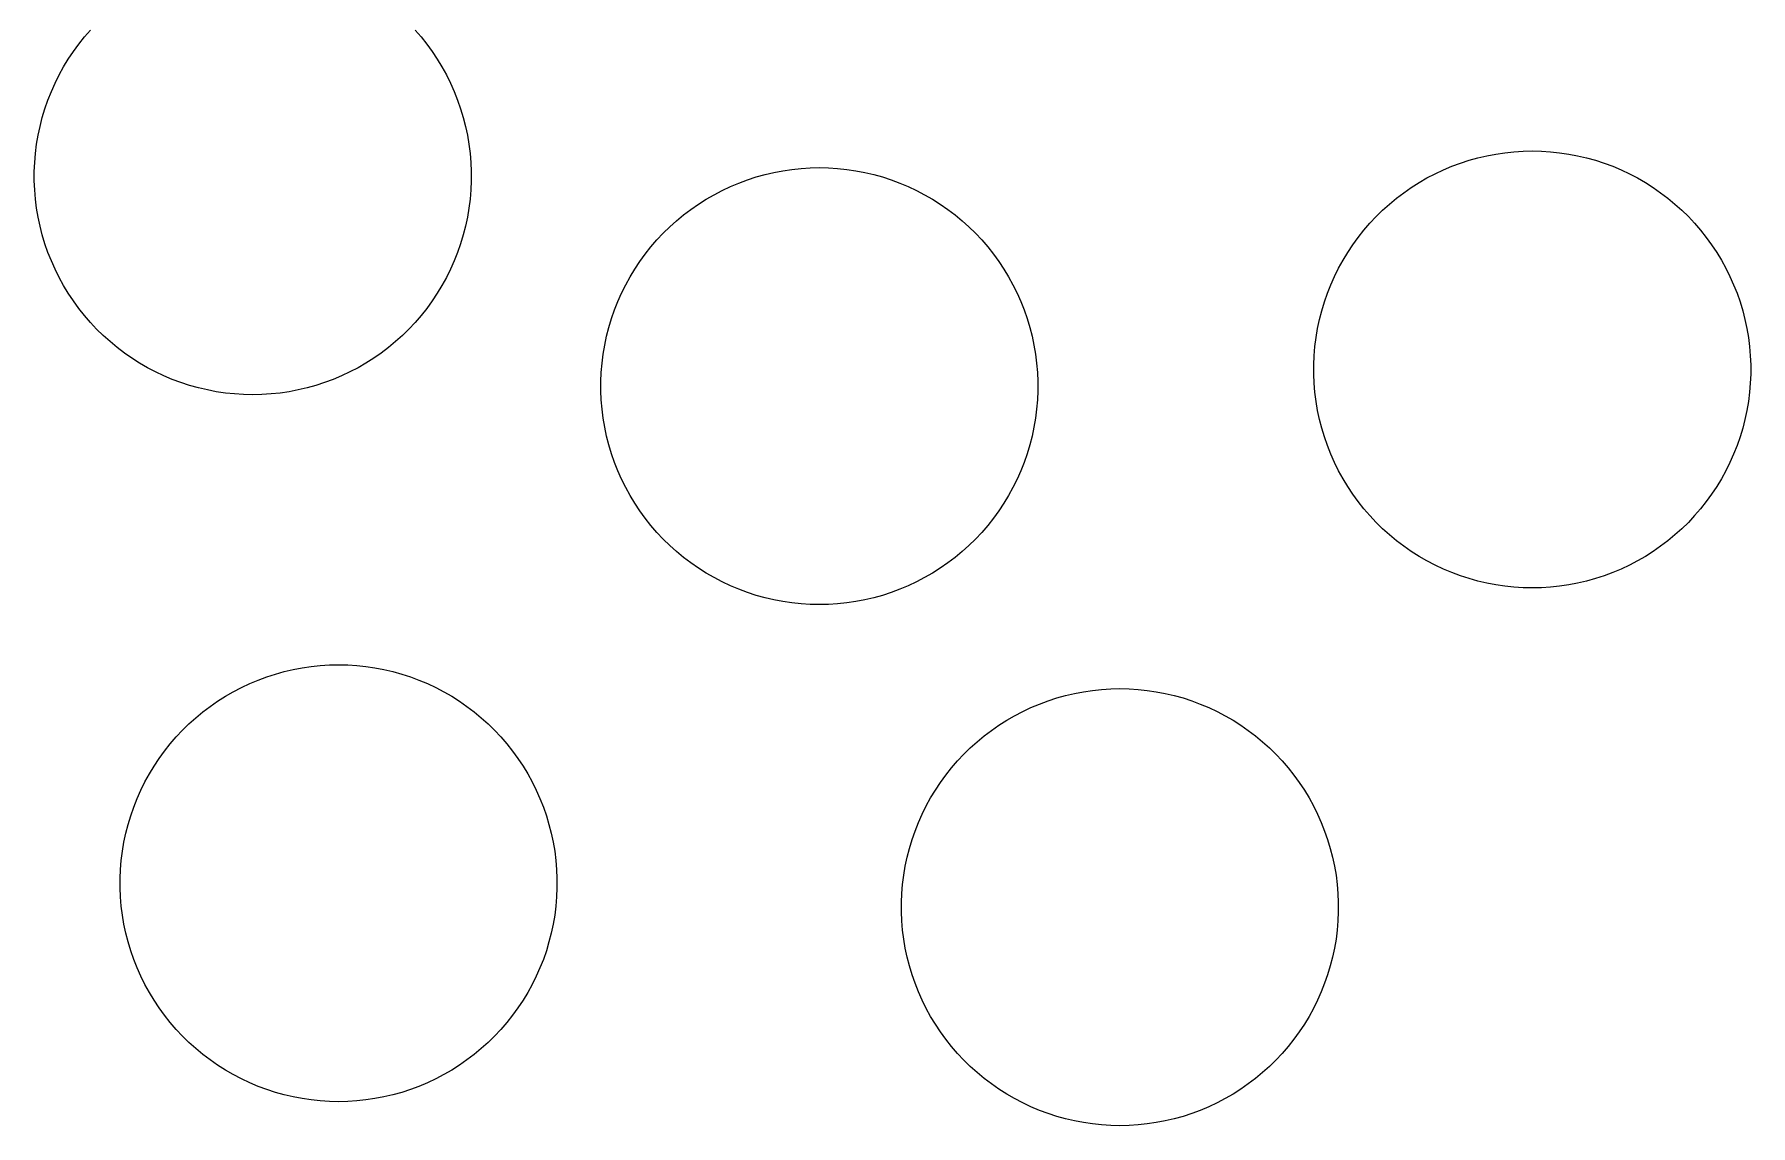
# Model space of a CAD drawing. Header units: metres. Extents: x -102 to 102, y -50 to 50.
# Drawn here: x -35.19 to -22.62, y -23.72 to -15.73 of the extents above; entities that cross this region are included whole.
import ezdxf

# ---------------------------------------------------------------- set-up
doc = ezdxf.new("R2010")
doc.units = ezdxf.units.M

msp = doc.modelspace()

# ---------------------------------------------------------------- linework, layer by layer
for p, q in [((-34.8217, -15.7443), (-34.7779, -15.6936)), ((-32.3998, -15.6936), (-32.356, -15.7443)), ((-34.9027, -15.8511), (-34.8633, -15.7969)), ((-34.8633, -15.7969), (-34.8217, -15.7443)), ((-32.356, -15.7443), (-32.3144, -15.7969)), ((-32.3144, -15.7969), (-32.275, -15.8511)), ((-34.9745, -15.9642), (-34.9398, -15.9069)), ((-34.9398, -15.9069), (-34.9027, -15.8511)), ((-32.275, -15.8511), (-32.2379, -15.9069)), ((-32.2379, -15.9069), (-32.2032, -15.9642)), ((-35.0638, -16.1442), (-35.0366, -16.083)), ((-35.0366, -16.083), (-35.0068, -16.0229)), ((-35.0068, -16.0229), (-34.9745, -15.9642)), ((-32.2032, -15.9642), (-32.1709, -16.0229)), ((-32.1709, -16.0229), (-32.1411, -16.083)), ((-32.1411, -16.083), (-32.1139, -16.1442)), ((-35.1105, -16.2698), (-35.0885, -16.2065)), ((-35.0885, -16.2065), (-35.0638, -16.1442)), ((-32.1139, -16.1442), (-32.0892, -16.2065)), ((-32.0892, -16.2065), (-32.0672, -16.2698)), ((-35.1466, -16.3989), (-35.1299, -16.334)), ((-35.1299, -16.334), (-35.1105, -16.2698)), ((-32.0672, -16.2698), (-32.0478, -16.334)), ((-32.0478, -16.334), (-32.0311, -16.3989)), ((-35.1717, -16.5305), (-35.1605, -16.4644)), ((-35.1605, -16.4644), (-35.1466, -16.3989)), ((-32.0311, -16.3989), (-32.0172, -16.4644)), ((-32.0172, -16.4644), (-32.006, -16.5305)), ((-35.1801, -16.597), (-35.1717, -16.5305)), ((-32.006, -16.5305), (-31.9976, -16.597)), ((-24.42, -16.5917), (-24.3533, -16.5847)), ((-24.3533, -16.5847), (-24.2864, -16.5805)), ((-24.2864, -16.5805), (-24.2194, -16.5791)), ((-24.2194, -16.5791), (-24.1524, -16.5805)), ((-24.1524, -16.5805), (-24.0855, -16.5847)), ((-24.0855, -16.5847), (-24.0189, -16.5917)), ((-35.1885, -16.7307), (-35.1857, -16.6638)), ((-35.1857, -16.6638), (-35.1801, -16.597)), ((-31.9976, -16.597), (-31.992, -16.6638)), ((-31.992, -16.6638), (-31.9892, -16.7307)), ((-29.7067, -16.7238), (-29.6404, -16.7141)), ((-29.6404, -16.7141), (-29.5738, -16.7071)), ((-29.5738, -16.7071), (-29.5069, -16.7029)), ((-29.5069, -16.7029), (-29.4399, -16.7014)), ((-29.4399, -16.7014), (-29.3729, -16.7029)), ((-29.3729, -16.7029), (-29.306, -16.7071)), ((-29.306, -16.7071), (-29.2393, -16.7141)), ((-29.2393, -16.7141), (-29.173, -16.7238)), ((-24.8702, -16.7174), (-24.8084, -16.6915)), ((-24.8084, -16.6915), (-24.7456, -16.6681)), ((-24.7456, -16.6681), (-24.6819, -16.6474)), ((-24.6819, -16.6474), (-24.6173, -16.6294)), ((-24.6173, -16.6294), (-24.5521, -16.6141)), ((-24.5521, -16.6141), (-24.4863, -16.6015)), ((-24.4863, -16.6015), (-24.42, -16.5917)), ((-24.0189, -16.5917), (-23.9526, -16.6015)), ((-23.9526, -16.6015), (-23.8868, -16.6141)), ((-23.8868, -16.6141), (-23.8215, -16.6294)), ((-23.8215, -16.6294), (-23.757, -16.6474)), ((-23.757, -16.6474), (-23.6933, -16.6681)), ((-23.6933, -16.6681), (-23.6304, -16.6915)), ((-23.6304, -16.6915), (-23.5686, -16.7174)), ((-35.1885, -16.7977), (-35.1885, -16.7307)), ((-35.1857, -16.8647), (-35.1885, -16.7977)), ((-31.9892, -16.7977), (-31.992, -16.8647)), ((-31.9892, -16.7307), (-31.9892, -16.7977)), ((-30.1513, -16.8683), (-30.0907, -16.8398)), ((-30.0907, -16.8398), (-30.0289, -16.8138)), ((-30.0289, -16.8138), (-29.9661, -16.7904)), ((-29.9661, -16.7904), (-29.9023, -16.7697)), ((-29.9023, -16.7697), (-29.8378, -16.7517)), ((-29.8378, -16.7517), (-29.7725, -16.7364)), ((-29.7725, -16.7364), (-29.7067, -16.7238)), ((-29.173, -16.7238), (-29.1072, -16.7364)), ((-29.1072, -16.7364), (-29.042, -16.7517)), ((-29.042, -16.7517), (-28.9774, -16.7697)), ((-28.9774, -16.7697), (-28.9137, -16.7904)), ((-28.9137, -16.7904), (-28.8509, -16.8138)), ((-28.8509, -16.8138), (-28.7891, -16.8398)), ((-28.7891, -16.8398), (-28.7285, -16.8683)), ((-25.1049, -16.8464), (-25.0483, -16.8105)), ((-25.0483, -16.8105), (-24.9902, -16.777)), ((-24.9902, -16.777), (-24.9308, -16.746)), ((-24.9308, -16.746), (-24.8702, -16.7174)), ((-23.5686, -16.7174), (-23.508, -16.746)), ((-23.508, -16.746), (-23.4486, -16.777)), ((-23.4486, -16.777), (-23.3906, -16.8105)), ((-23.3906, -16.8105), (-23.334, -16.8464)), ((-35.1801, -16.9315), (-35.1857, -16.8647)), ((-35.1717, -16.998), (-35.1801, -16.9315)), ((-31.9976, -16.9315), (-32.006, -16.998)), ((-31.992, -16.8647), (-31.9976, -16.9315)), ((-30.3253, -16.9688), (-30.2687, -16.9329)), ((-30.2687, -16.9329), (-30.2107, -16.8994)), ((-30.2107, -16.8994), (-30.1513, -16.8683)), ((-28.7285, -16.8683), (-28.6691, -16.8994)), ((-28.6691, -16.8994), (-28.611, -16.9329)), ((-28.611, -16.9329), (-28.5545, -16.9688)), ((-25.2649, -16.9679), (-25.2133, -16.9252)), ((-25.2133, -16.9252), (-25.1599, -16.8847)), ((-25.1599, -16.8847), (-25.1049, -16.8464)), ((-23.334, -16.8464), (-23.279, -16.8847)), ((-23.279, -16.8847), (-23.2256, -16.9252)), ((-23.2256, -16.9252), (-23.174, -16.9679)), ((-35.1605, -17.064), (-35.1717, -16.998)), ((-35.1466, -17.1296), (-35.1605, -17.064)), ((-32.0172, -17.064), (-32.0311, -17.1296)), ((-32.006, -16.998), (-32.0172, -17.064)), ((-30.5352, -17.1351), (-30.4854, -17.0903)), ((-30.4854, -17.0903), (-30.4337, -17.0475)), ((-30.4337, -17.0475), (-30.3803, -17.007)), ((-30.3803, -17.007), (-30.3253, -16.9688)), ((-28.5545, -16.9688), (-28.4994, -17.007)), ((-28.4994, -17.007), (-28.446, -17.0475)), ((-28.446, -17.0475), (-28.3944, -17.0903)), ((-28.3944, -17.0903), (-28.3446, -17.1351)), ((-25.4085, -17.1085), (-25.3626, -17.0596)), ((-25.3626, -17.0596), (-25.3147, -17.0127)), ((-25.3147, -17.0127), (-25.2649, -16.9679)), ((-23.174, -16.9679), (-23.1242, -17.0127)), ((-23.1242, -17.0127), (-23.0763, -17.0596)), ((-23.0763, -17.0596), (-23.0304, -17.1085)), ((-35.1299, -17.1945), (-35.1466, -17.1296)), ((-35.1105, -17.2587), (-35.1299, -17.1945)), ((-32.0478, -17.1945), (-32.0672, -17.2587)), ((-32.0311, -17.1296), (-32.0478, -17.1945)), ((-30.6289, -17.2308), (-30.583, -17.182)), ((-30.583, -17.182), (-30.5352, -17.1351)), ((-28.3446, -17.1351), (-28.2967, -17.182)), ((-28.2967, -17.182), (-28.2509, -17.2308)), ((-25.5333, -17.2659), (-25.4939, -17.2117)), ((-25.4939, -17.2117), (-25.4523, -17.1592)), ((-25.4523, -17.1592), (-25.4085, -17.1085)), ((-23.0304, -17.1085), (-22.9866, -17.1592)), ((-22.9866, -17.1592), (-22.945, -17.2117)), ((-22.945, -17.2117), (-22.9056, -17.2659)), ((-35.0885, -17.3219), (-35.1105, -17.2587)), ((-35.0638, -17.3842), (-35.0885, -17.3219)), ((-32.0892, -17.3219), (-32.1139, -17.3842)), ((-32.0672, -17.2587), (-32.0892, -17.3219)), ((-30.7537, -17.3883), (-30.7143, -17.3341)), ((-30.7143, -17.3341), (-30.6727, -17.2816)), ((-30.6727, -17.2816), (-30.6289, -17.2308)), ((-28.2509, -17.2308), (-28.2071, -17.2816)), ((-28.2071, -17.2816), (-28.1654, -17.3341)), ((-28.1654, -17.3341), (-28.126, -17.3883)), ((-25.6051, -17.3791), (-25.5704, -17.3218)), ((-25.5704, -17.3218), (-25.5333, -17.2659)), ((-22.9056, -17.2659), (-22.8685, -17.3218)), ((-22.8685, -17.3218), (-22.8338, -17.3791)), ((-35.0366, -17.4455), (-35.0638, -17.3842)), ((-35.0068, -17.5055), (-35.0366, -17.4455)), ((-32.1411, -17.4455), (-32.1709, -17.5055)), ((-32.1139, -17.3842), (-32.1411, -17.4455)), ((-30.8255, -17.5014), (-30.7908, -17.4441)), ((-30.7908, -17.4441), (-30.7537, -17.3883)), ((-28.126, -17.3883), (-28.089, -17.4441)), ((-28.089, -17.4441), (-28.0542, -17.5014)), ((-25.6672, -17.4978), (-25.6374, -17.4378)), ((-25.6374, -17.4378), (-25.6051, -17.3791)), ((-22.8338, -17.3791), (-22.8015, -17.4378)), ((-22.8015, -17.4378), (-22.7717, -17.4978)), ((-34.9745, -17.5642), (-35.0068, -17.5055)), ((-34.9398, -17.6216), (-34.9745, -17.5642)), ((-32.2032, -17.5642), (-32.2379, -17.6216)), ((-32.1709, -17.5055), (-32.2032, -17.5642)), ((-30.8876, -17.6202), (-30.8578, -17.5602)), ((-30.8578, -17.5602), (-30.8255, -17.5014)), ((-28.0542, -17.5014), (-28.022, -17.5602)), ((-28.022, -17.5602), (-27.9922, -17.6202)), ((-25.7191, -17.6214), (-25.6944, -17.5591)), ((-25.6944, -17.5591), (-25.6672, -17.4978)), ((-22.7717, -17.4978), (-22.7444, -17.5591)), ((-22.7444, -17.5591), (-22.7198, -17.6214)), ((-34.9027, -17.6774), (-34.9398, -17.6216)), ((-34.8633, -17.7316), (-34.9027, -17.6774)), ((-32.275, -17.6774), (-32.3144, -17.7316)), ((-32.2379, -17.6216), (-32.275, -17.6774)), ((-30.9395, -17.7437), (-30.9149, -17.6814)), ((-30.9149, -17.6814), (-30.8876, -17.6202)), ((-27.9922, -17.6202), (-27.9649, -17.6814)), ((-27.9649, -17.6814), (-27.9402, -17.7437)), ((-25.7605, -17.7488), (-25.7411, -17.6847)), ((-25.7411, -17.6847), (-25.7191, -17.6214)), ((-22.7198, -17.6214), (-22.6977, -17.6847)), ((-22.6977, -17.6847), (-22.6784, -17.7488)), ((-34.8217, -17.7841), (-34.8633, -17.7316)), ((-34.7779, -17.8348), (-34.8217, -17.7841)), ((-34.732, -17.8837), (-34.7779, -17.8348)), ((-32.3998, -17.8348), (-32.4457, -17.8837)), ((-32.356, -17.7841), (-32.3998, -17.8348)), ((-32.3144, -17.7316), (-32.356, -17.7841)), ((-30.9809, -17.8712), (-30.9616, -17.807)), ((-30.9616, -17.807), (-30.9395, -17.7437)), ((-27.9402, -17.7437), (-27.9182, -17.807)), ((-27.9182, -17.807), (-27.8988, -17.8712)), ((-25.7911, -17.8793), (-25.7772, -17.8137)), ((-25.7772, -17.8137), (-25.7605, -17.7488)), ((-22.6784, -17.7488), (-22.6617, -17.8137)), ((-22.6617, -17.8137), (-22.6478, -17.8793)), ((-34.6841, -17.9306), (-34.732, -17.8837)), ((-34.6343, -17.9754), (-34.6841, -17.9306)), ((-32.4936, -17.9306), (-32.5434, -17.9754)), ((-32.4457, -17.8837), (-32.4936, -17.9306)), ((-31.0115, -18.0016), (-30.9976, -17.9361)), ((-30.9976, -17.9361), (-30.9809, -17.8712)), ((-27.8988, -17.8712), (-27.8822, -17.9361)), ((-27.8822, -17.9361), (-27.8682, -18.0016)), ((-25.8107, -18.0118), (-25.8023, -17.9454)), ((-25.8023, -17.9454), (-25.7911, -17.8793)), ((-22.6478, -17.8793), (-22.6366, -17.9454)), ((-22.6366, -17.9454), (-22.6282, -18.0118)), ((-34.5827, -18.0181), (-34.6343, -17.9754)), ((-34.5293, -18.0587), (-34.5827, -18.0181)), ((-34.4743, -18.0969), (-34.5293, -18.0587)), ((-34.4177, -18.1328), (-34.4743, -18.0969)), ((-32.7034, -18.0969), (-32.76, -18.1328)), ((-32.6484, -18.0587), (-32.7034, -18.0969)), ((-32.595, -18.0181), (-32.6484, -18.0587)), ((-32.5434, -17.9754), (-32.595, -18.0181)), ((-31.0311, -18.1342), (-31.0227, -18.0677)), ((-31.0227, -18.0677), (-31.0115, -18.0016)), ((-27.8682, -18.0016), (-27.857, -18.0677)), ((-27.857, -18.0677), (-27.8486, -18.1342)), ((-25.8191, -18.1456), (-25.8163, -18.0786)), ((-25.8163, -18.0786), (-25.8107, -18.0118)), ((-22.6282, -18.0118), (-22.6226, -18.0786)), ((-22.6226, -18.0786), (-22.6198, -18.1456)), ((-34.3597, -18.1663), (-34.4177, -18.1328)), ((-34.3003, -18.1974), (-34.3597, -18.1663)), ((-34.2396, -18.2259), (-34.3003, -18.1974)), ((-32.8774, -18.1974), (-32.9381, -18.2259)), ((-32.8181, -18.1663), (-32.8774, -18.1974)), ((-32.76, -18.1328), (-32.8181, -18.1663)), ((-31.0395, -18.2679), (-31.0367, -18.201)), ((-31.0367, -18.201), (-31.0311, -18.1342)), ((-27.8486, -18.1342), (-27.843, -18.201)), ((-27.843, -18.201), (-27.8402, -18.2679)), ((-25.8191, -18.2126), (-25.8191, -18.1456)), ((-25.8163, -18.2796), (-25.8191, -18.2126)), ((-22.6198, -18.2126), (-22.6226, -18.2796)), ((-22.6198, -18.1456), (-22.6198, -18.2126)), ((-34.1779, -18.2519), (-34.2396, -18.2259)), ((-34.115, -18.2752), (-34.1779, -18.2519)), ((-34.0513, -18.2959), (-34.115, -18.2752)), ((-33.9868, -18.314), (-34.0513, -18.2959)), ((-33.9215, -18.3293), (-33.9868, -18.314)), ((-33.8557, -18.3418), (-33.9215, -18.3293)), ((-33.7894, -18.3516), (-33.8557, -18.3418)), ((-33.322, -18.3418), (-33.3883, -18.3516)), ((-33.2562, -18.3293), (-33.322, -18.3418)), ((-33.1909, -18.314), (-33.2562, -18.3293)), ((-33.1264, -18.2959), (-33.1909, -18.314)), ((-33.0627, -18.2752), (-33.1264, -18.2959)), ((-32.9999, -18.2519), (-33.0627, -18.2752)), ((-32.9381, -18.2259), (-32.9999, -18.2519)), ((-31.0395, -18.3349), (-31.0395, -18.2679)), ((-31.0367, -18.4019), (-31.0395, -18.3349)), ((-27.8402, -18.3349), (-27.843, -18.4019)), ((-27.8402, -18.2679), (-27.8402, -18.3349)), ((-25.8107, -18.3463), (-25.8163, -18.2796)), ((-25.8023, -18.4128), (-25.8107, -18.3463)), ((-22.6282, -18.3463), (-22.6366, -18.4128)), ((-22.6226, -18.2796), (-22.6282, -18.3463)), ((-33.7227, -18.3586), (-33.7894, -18.3516)), ((-33.6559, -18.3628), (-33.7227, -18.3586)), ((-33.5889, -18.3642), (-33.6559, -18.3628)), ((-33.5219, -18.3628), (-33.5889, -18.3642)), ((-33.455, -18.3586), (-33.5219, -18.3628)), ((-33.3883, -18.3516), (-33.455, -18.3586)), ((-31.0311, -18.4687), (-31.0367, -18.4019)), ((-31.0227, -18.5352), (-31.0311, -18.4687)), ((-27.8486, -18.4687), (-27.857, -18.5352)), ((-27.843, -18.4019), (-27.8486, -18.4687)), ((-25.7911, -18.4789), (-25.8023, -18.4128)), ((-22.6366, -18.4128), (-22.6478, -18.4789)), ((-31.0115, -18.6013), (-31.0227, -18.5352)), ((-30.9976, -18.6668), (-31.0115, -18.6013)), ((-27.8682, -18.6013), (-27.8822, -18.6668)), ((-27.857, -18.5352), (-27.8682, -18.6013)), ((-25.7772, -18.5444), (-25.7911, -18.4789)), ((-25.7605, -18.6094), (-25.7772, -18.5444)), ((-22.6617, -18.5444), (-22.6784, -18.6094)), ((-22.6478, -18.4789), (-22.6617, -18.5444)), ((-30.9809, -18.7317), (-30.9976, -18.6668)), ((-27.8822, -18.6668), (-27.8988, -18.7317)), ((-25.7411, -18.6735), (-25.7605, -18.6094)), ((-25.7191, -18.7368), (-25.7411, -18.6735)), ((-22.6977, -18.6735), (-22.7198, -18.7368)), ((-22.6784, -18.6094), (-22.6977, -18.6735)), ((-30.9616, -18.7959), (-30.9809, -18.7317)), ((-30.9395, -18.8592), (-30.9616, -18.7959)), ((-27.9182, -18.7959), (-27.9402, -18.8592)), ((-27.8988, -18.7317), (-27.9182, -18.7959)), ((-25.6944, -18.7991), (-25.7191, -18.7368)), ((-25.6672, -18.8603), (-25.6944, -18.7991)), ((-22.7444, -18.7991), (-22.7717, -18.8603)), ((-22.7198, -18.7368), (-22.7444, -18.7991)), ((-30.9149, -18.9215), (-30.9395, -18.8592)), ((-30.8876, -18.9827), (-30.9149, -18.9215)), ((-27.9649, -18.9215), (-27.9922, -18.9827)), ((-27.9402, -18.8592), (-27.9649, -18.9215)), ((-25.6374, -18.9204), (-25.6672, -18.8603)), ((-25.6051, -18.9791), (-25.6374, -18.9204)), ((-22.8015, -18.9204), (-22.8338, -18.9791)), ((-22.7717, -18.8603), (-22.8015, -18.9204)), ((-30.8578, -19.0427), (-30.8876, -18.9827)), ((-30.8255, -19.1014), (-30.8578, -19.0427)), ((-30.7908, -19.1588), (-30.8255, -19.1014)), ((-28.0542, -19.1014), (-28.089, -19.1588)), ((-28.022, -19.0427), (-28.0542, -19.1014)), ((-27.9922, -18.9827), (-28.022, -19.0427)), ((-25.5704, -19.0364), (-25.6051, -18.9791)), ((-25.5333, -19.0922), (-25.5704, -19.0364)), ((-25.4939, -19.1465), (-25.5333, -19.0922)), ((-22.9056, -19.0922), (-22.945, -19.1465)), ((-22.8685, -19.0364), (-22.9056, -19.0922)), ((-22.8338, -18.9791), (-22.8685, -19.0364)), ((-30.7537, -19.2146), (-30.7908, -19.1588)), ((-30.7143, -19.2688), (-30.7537, -19.2146)), ((-28.126, -19.2146), (-28.1654, -19.2688)), ((-28.089, -19.1588), (-28.126, -19.2146)), ((-25.4523, -19.199), (-25.4939, -19.1465)), ((-25.4085, -19.2497), (-25.4523, -19.199)), ((-22.9866, -19.199), (-23.0304, -19.2497)), ((-22.945, -19.1465), (-22.9866, -19.199)), ((-30.6727, -19.3213), (-30.7143, -19.2688)), ((-30.6289, -19.3721), (-30.6727, -19.3213)), ((-28.2071, -19.3213), (-28.2509, -19.3721)), ((-28.1654, -19.2688), (-28.2071, -19.3213)), ((-25.3626, -19.2986), (-25.4085, -19.2497)), ((-25.3147, -19.3454), (-25.3626, -19.2986)), ((-25.2649, -19.3903), (-25.3147, -19.3454)), ((-23.1242, -19.3454), (-23.174, -19.3903)), ((-23.0763, -19.2986), (-23.1242, -19.3454)), ((-23.0304, -19.2497), (-23.0763, -19.2986)), ((-30.583, -19.4209), (-30.6289, -19.3721)), ((-30.5352, -19.4678), (-30.583, -19.4209)), ((-30.4854, -19.5126), (-30.5352, -19.4678)), ((-28.3446, -19.4678), (-28.3944, -19.5126)), ((-28.2967, -19.4209), (-28.3446, -19.4678)), ((-28.2509, -19.3721), (-28.2967, -19.4209)), ((-25.2133, -19.433), (-25.2649, -19.3903)), ((-25.1599, -19.4735), (-25.2133, -19.433)), ((-25.1049, -19.5118), (-25.1599, -19.4735)), ((-23.279, -19.4735), (-23.334, -19.5118)), ((-23.2256, -19.433), (-23.279, -19.4735)), ((-23.174, -19.3903), (-23.2256, -19.433)), ((-30.4337, -19.5554), (-30.4854, -19.5126)), ((-30.3803, -19.5959), (-30.4337, -19.5554)), ((-30.3253, -19.6341), (-30.3803, -19.5959)), ((-28.4994, -19.5959), (-28.5545, -19.6341)), ((-28.446, -19.5554), (-28.4994, -19.5959)), ((-28.3944, -19.5126), (-28.446, -19.5554)), ((-25.0483, -19.5477), (-25.1049, -19.5118)), ((-24.9902, -19.5812), (-25.0483, -19.5477)), ((-24.9308, -19.6122), (-24.9902, -19.5812)), ((-23.4486, -19.5812), (-23.508, -19.6122)), ((-23.3906, -19.5477), (-23.4486, -19.5812)), ((-23.334, -19.5118), (-23.3906, -19.5477)), ((-30.2687, -19.67), (-30.3253, -19.6341)), ((-30.2107, -19.7035), (-30.2687, -19.67)), ((-30.1513, -19.7346), (-30.2107, -19.7035)), ((-28.6691, -19.7035), (-28.7285, -19.7346)), ((-28.611, -19.67), (-28.6691, -19.7035)), ((-28.5545, -19.6341), (-28.611, -19.67)), ((-24.8702, -19.6408), (-24.9308, -19.6122)), ((-24.8084, -19.6667), (-24.8702, -19.6408)), ((-24.7456, -19.6901), (-24.8084, -19.6667)), ((-24.6819, -19.7108), (-24.7456, -19.6901)), ((-24.6173, -19.7288), (-24.6819, -19.7108)), ((-24.5521, -19.7441), (-24.6173, -19.7288)), ((-23.8215, -19.7288), (-23.8868, -19.7441)), ((-23.757, -19.7108), (-23.8215, -19.7288)), ((-23.6933, -19.6901), (-23.757, -19.7108)), ((-23.6304, -19.6667), (-23.6933, -19.6901)), ((-23.5686, -19.6408), (-23.6304, -19.6667)), ((-23.508, -19.6122), (-23.5686, -19.6408)), ((-30.0907, -19.7631), (-30.1513, -19.7346)), ((-30.0289, -19.7891), (-30.0907, -19.7631)), ((-29.9661, -19.8124), (-30.0289, -19.7891)), ((-29.9023, -19.8332), (-29.9661, -19.8124)), ((-29.8378, -19.8512), (-29.9023, -19.8332)), ((-29.7725, -19.8665), (-29.8378, -19.8512)), ((-29.042, -19.8512), (-29.1072, -19.8665)), ((-28.9774, -19.8332), (-29.042, -19.8512)), ((-28.9137, -19.8124), (-28.9774, -19.8332)), ((-28.8509, -19.7891), (-28.9137, -19.8124)), ((-28.7891, -19.7631), (-28.8509, -19.7891)), ((-28.7285, -19.7346), (-28.7891, -19.7631)), ((-24.4863, -19.7567), (-24.5521, -19.7441)), ((-24.42, -19.7665), (-24.4863, -19.7567)), ((-24.3533, -19.7735), (-24.42, -19.7665)), ((-24.2864, -19.7777), (-24.3533, -19.7735)), ((-24.2194, -19.7791), (-24.2864, -19.7777)), ((-24.1524, -19.7777), (-24.2194, -19.7791)), ((-24.0855, -19.7735), (-24.1524, -19.7777)), ((-24.0189, -19.7665), (-24.0855, -19.7735)), ((-23.9526, -19.7567), (-24.0189, -19.7665)), ((-23.8868, -19.7441), (-23.9526, -19.7567)), ((-29.7067, -19.879), (-29.7725, -19.8665)), ((-29.6404, -19.8888), (-29.7067, -19.879)), ((-29.5738, -19.8958), (-29.6404, -19.8888)), ((-29.5069, -19.9), (-29.5738, -19.8958)), ((-29.4399, -19.9014), (-29.5069, -19.9)), ((-29.3729, -19.9), (-29.4399, -19.9014)), ((-29.306, -19.8958), (-29.3729, -19.9)), ((-29.2393, -19.8888), (-29.306, -19.8958)), ((-29.173, -19.879), (-29.2393, -19.8888)), ((-29.1072, -19.8665), (-29.173, -19.879)), ((-33.2275, -20.3633), (-33.1612, -20.3535)), ((-33.1612, -20.3535), (-33.0945, -20.3465)), ((-33.0945, -20.3465), (-33.0276, -20.3423)), ((-33.0276, -20.3423), (-32.9606, -20.3409)), ((-32.9606, -20.3409), (-32.8936, -20.3423)), ((-32.8936, -20.3423), (-32.8268, -20.3465)), ((-32.8268, -20.3465), (-32.7601, -20.3535)), ((-32.7601, -20.3535), (-32.6938, -20.3633)), ((-33.672, -20.5078), (-33.6114, -20.4793)), ((-33.6114, -20.4793), (-33.5496, -20.4533)), ((-33.5496, -20.4533), (-33.4868, -20.4299)), ((-33.4868, -20.4299), (-33.4231, -20.4092)), ((-33.4231, -20.4092), (-33.3585, -20.3912)), ((-33.3585, -20.3912), (-33.2933, -20.3759)), ((-33.2933, -20.3759), (-33.2275, -20.3633)), ((-32.6938, -20.3633), (-32.628, -20.3759)), ((-32.628, -20.3759), (-32.5627, -20.3912)), ((-32.5627, -20.3912), (-32.4982, -20.4092)), ((-32.4982, -20.4092), (-32.4344, -20.4299)), ((-32.4344, -20.4299), (-32.3716, -20.4533)), ((-32.3716, -20.4533), (-32.3099, -20.4793)), ((-32.3099, -20.4793), (-32.2492, -20.5078)), ((-33.9011, -20.6465), (-33.8461, -20.6083)), ((-33.8461, -20.6083), (-33.7895, -20.5723)), ((-33.7895, -20.5723), (-33.7314, -20.5388)), ((-33.7314, -20.5388), (-33.672, -20.5078)), ((-32.2492, -20.5078), (-32.1898, -20.5388)), ((-32.1898, -20.5388), (-32.1318, -20.5723)), ((-32.1318, -20.5723), (-32.0752, -20.6083)), ((-32.0752, -20.6083), (-32.0202, -20.6465)), ((-27.8282, -20.6289), (-27.7654, -20.6055)), ((-27.7654, -20.6055), (-27.7016, -20.5848)), ((-27.7016, -20.5848), (-27.6371, -20.5668)), ((-27.6371, -20.5668), (-27.5718, -20.5515)), ((-27.5718, -20.5515), (-27.506, -20.5389)), ((-27.506, -20.5389), (-27.4397, -20.5291)), ((-27.4397, -20.5291), (-27.3731, -20.5221)), ((-27.3731, -20.5221), (-27.3062, -20.5179)), ((-27.3062, -20.5179), (-27.2392, -20.5165)), ((-27.2392, -20.5165), (-27.1722, -20.5179)), ((-27.1722, -20.5179), (-27.1053, -20.5221)), ((-27.1053, -20.5221), (-27.0386, -20.5291)), ((-27.0386, -20.5291), (-26.9723, -20.5389)), ((-26.9723, -20.5389), (-26.9065, -20.5515)), ((-26.9065, -20.5515), (-26.8413, -20.5668)), ((-26.8413, -20.5668), (-26.7767, -20.5848)), ((-26.7767, -20.5848), (-26.713, -20.6055)), ((-26.713, -20.6055), (-26.6502, -20.6289)), ((-34.0559, -20.7746), (-34.0061, -20.7297)), ((-34.0061, -20.7297), (-33.9545, -20.687)), ((-33.9545, -20.687), (-33.9011, -20.6465)), ((-32.0202, -20.6465), (-31.9668, -20.687)), ((-31.9668, -20.687), (-31.9152, -20.7297)), ((-31.9152, -20.7297), (-31.8654, -20.7746)), ((-28.068, -20.7479), (-28.01, -20.7144)), ((-28.01, -20.7144), (-27.9506, -20.6834)), ((-27.9506, -20.6834), (-27.89, -20.6548)), ((-27.89, -20.6548), (-27.8282, -20.6289)), ((-26.6502, -20.6289), (-26.5884, -20.6548)), ((-26.5884, -20.6548), (-26.5278, -20.6834)), ((-26.5278, -20.6834), (-26.4684, -20.7144)), ((-26.4684, -20.7144), (-26.4103, -20.7479)), ((-34.1497, -20.8703), (-34.1038, -20.8215)), ((-34.1038, -20.8215), (-34.0559, -20.7746)), ((-31.8654, -20.7746), (-31.8175, -20.8215)), ((-31.8175, -20.8215), (-31.7716, -20.8703)), ((-28.2847, -20.9053), (-28.233, -20.8626)), ((-28.233, -20.8626), (-28.1796, -20.8221)), ((-28.1796, -20.8221), (-28.1246, -20.7839)), ((-28.1246, -20.7839), (-28.068, -20.7479)), ((-26.4103, -20.7479), (-26.3537, -20.7839)), ((-26.3537, -20.7839), (-26.2987, -20.8221)), ((-26.2987, -20.8221), (-26.2453, -20.8626)), ((-26.2453, -20.8626), (-26.1937, -20.9053)), ((-34.2745, -21.0278), (-34.2351, -20.9736)), ((-34.2351, -20.9736), (-34.1935, -20.9211)), ((-34.1935, -20.9211), (-34.1497, -20.8703)), ((-31.7716, -20.8703), (-31.7278, -20.9211)), ((-31.7278, -20.9211), (-31.6862, -20.9736)), ((-31.6862, -20.9736), (-31.6468, -21.0278)), ((-28.3823, -20.9971), (-28.3344, -20.9502)), ((-28.3344, -20.9502), (-28.2847, -20.9053)), ((-26.1937, -20.9053), (-26.1439, -20.9502)), ((-26.1439, -20.9502), (-26.096, -20.9971)), ((-34.3463, -21.1409), (-34.3116, -21.0836)), ((-34.3116, -21.0836), (-34.2745, -21.0278)), ((-31.6468, -21.0278), (-31.6097, -21.0836)), ((-31.6097, -21.0836), (-31.575, -21.1409)), ((-28.5136, -21.1492), (-28.472, -21.0966)), ((-28.472, -21.0966), (-28.4282, -21.0459)), ((-28.4282, -21.0459), (-28.3823, -20.9971)), ((-26.096, -20.9971), (-26.0501, -21.0459)), ((-26.0501, -21.0459), (-26.0063, -21.0966)), ((-26.0063, -21.0966), (-25.9647, -21.1492)), ((-34.4084, -21.2597), (-34.3786, -21.1997)), ((-34.3786, -21.1997), (-34.3463, -21.1409)), ((-31.575, -21.1409), (-31.5427, -21.1997)), ((-31.5427, -21.1997), (-31.5129, -21.2597)), ((-28.5901, -21.2592), (-28.553, -21.2034)), ((-28.553, -21.2034), (-28.5136, -21.1492)), ((-25.9647, -21.1492), (-25.9253, -21.2034)), ((-25.9253, -21.2034), (-25.8882, -21.2592)), ((-34.4603, -21.3832), (-34.4356, -21.3209)), ((-34.4356, -21.3209), (-34.4084, -21.2597)), ((-31.5129, -21.2597), (-31.4857, -21.3209)), ((-31.4857, -21.3209), (-31.461, -21.3832)), ((-28.6571, -21.3753), (-28.6248, -21.3165)), ((-28.6248, -21.3165), (-28.5901, -21.2592)), ((-25.8882, -21.2592), (-25.8535, -21.3165)), ((-25.8535, -21.3165), (-25.8212, -21.3753)), ((-34.5017, -21.5107), (-34.4823, -21.4465)), ((-34.4823, -21.4465), (-34.4603, -21.3832)), ((-31.461, -21.3832), (-31.4389, -21.4465)), ((-31.4389, -21.4465), (-31.4196, -21.5107)), ((-28.7142, -21.4965), (-28.6869, -21.4353)), ((-28.6869, -21.4353), (-28.6571, -21.3753)), ((-25.8212, -21.3753), (-25.7914, -21.4353)), ((-25.7914, -21.4353), (-25.7642, -21.4965)), ((-34.5323, -21.6411), (-34.5184, -21.5756)), ((-34.5184, -21.5756), (-34.5017, -21.5107)), ((-31.4196, -21.5107), (-31.4029, -21.5756)), ((-31.4029, -21.5756), (-31.389, -21.6411)), ((-28.7609, -21.6221), (-28.7388, -21.5588)), ((-28.7388, -21.5588), (-28.7142, -21.4965)), ((-25.7642, -21.4965), (-25.7395, -21.5588)), ((-25.7395, -21.5588), (-25.7175, -21.6221)), ((-34.5519, -21.7737), (-34.5435, -21.7072)), ((-34.5435, -21.7072), (-34.5323, -21.6411)), ((-31.389, -21.6411), (-31.3778, -21.7072)), ((-31.3778, -21.7072), (-31.3694, -21.7737)), ((-28.7969, -21.7512), (-28.7802, -21.6862)), ((-28.7802, -21.6862), (-28.7609, -21.6221)), ((-25.7175, -21.6221), (-25.6981, -21.6862)), ((-25.6981, -21.6862), (-25.6814, -21.7512)), ((-34.5603, -21.9074), (-34.5575, -21.8405)), ((-34.5575, -21.8405), (-34.5519, -21.7737)), ((-31.3694, -21.7737), (-31.3638, -21.8405)), ((-31.3638, -21.8405), (-31.361, -21.9074)), ((-28.822, -21.8828), (-28.8108, -21.8167)), ((-28.8108, -21.8167), (-28.7969, -21.7512)), ((-25.6814, -21.7512), (-25.6675, -21.8167)), ((-25.6675, -21.8167), (-25.6563, -21.8828)), ((-34.5603, -21.9744), (-34.5603, -21.9074)), ((-34.5575, -22.0414), (-34.5603, -21.9744)), ((-31.361, -21.9744), (-31.3638, -22.0414)), ((-31.361, -21.9074), (-31.361, -21.9744)), ((-28.836, -22.0161), (-28.8304, -21.9493)), ((-28.8304, -21.9493), (-28.822, -21.8828)), ((-25.6563, -21.8828), (-25.6479, -21.9493)), ((-25.6479, -21.9493), (-25.6423, -22.0161)), ((-34.5519, -22.1082), (-34.5575, -22.0414)), ((-34.5435, -22.1747), (-34.5519, -22.1082)), ((-31.3694, -22.1082), (-31.3778, -22.1747)), ((-31.3638, -22.0414), (-31.3694, -22.1082)), ((-28.8388, -22.083), (-28.836, -22.0161)), ((-28.8388, -22.15), (-28.8388, -22.083)), ((-25.6423, -22.0161), (-25.6395, -22.083)), ((-25.6395, -22.083), (-25.6395, -22.15)), ((-34.5323, -22.2407), (-34.5435, -22.1747)), ((-34.5184, -22.3063), (-34.5323, -22.2407)), ((-31.389, -22.2407), (-31.4029, -22.3063)), ((-31.3778, -22.1747), (-31.389, -22.2407)), ((-28.836, -22.217), (-28.8388, -22.15)), ((-28.8304, -22.2838), (-28.836, -22.217)), ((-25.6423, -22.217), (-25.6479, -22.2838)), ((-25.6395, -22.15), (-25.6423, -22.217)), ((-34.5017, -22.3712), (-34.5184, -22.3063)), ((-34.4823, -22.4354), (-34.5017, -22.3712)), ((-31.4196, -22.3712), (-31.4389, -22.4354)), ((-31.4029, -22.3063), (-31.4196, -22.3712)), ((-28.822, -22.3503), (-28.8304, -22.2838)), ((-28.8108, -22.4163), (-28.822, -22.3503)), ((-25.6563, -22.3503), (-25.6675, -22.4163)), ((-25.6479, -22.2838), (-25.6563, -22.3503)), ((-34.4603, -22.4986), (-34.4823, -22.4354)), ((-31.4389, -22.4354), (-31.461, -22.4986)), ((-28.7969, -22.4819), (-28.8108, -22.4163)), ((-28.7802, -22.5468), (-28.7969, -22.4819)), ((-25.6814, -22.4819), (-25.6981, -22.5468)), ((-25.6675, -22.4163), (-25.6814, -22.4819)), ((-34.4356, -22.561), (-34.4603, -22.4986)), ((-34.4084, -22.6222), (-34.4356, -22.561)), ((-34.3786, -22.6822), (-34.4084, -22.6222)), ((-31.5129, -22.6222), (-31.5427, -22.6822)), ((-31.4857, -22.561), (-31.5129, -22.6222)), ((-31.461, -22.4986), (-31.4857, -22.561)), ((-28.7609, -22.6109), (-28.7802, -22.5468)), ((-28.7388, -22.6742), (-28.7609, -22.6109)), ((-25.7175, -22.6109), (-25.7395, -22.6742)), ((-25.6981, -22.5468), (-25.7175, -22.6109)), ((-34.3463, -22.7409), (-34.3786, -22.6822)), ((-34.3116, -22.7982), (-34.3463, -22.7409)), ((-31.575, -22.7409), (-31.6097, -22.7982)), ((-31.5427, -22.6822), (-31.575, -22.7409)), ((-28.7142, -22.7366), (-28.7388, -22.6742)), ((-28.6869, -22.7978), (-28.7142, -22.7366)), ((-25.7642, -22.7366), (-25.7914, -22.7978)), ((-25.7395, -22.6742), (-25.7642, -22.7366)), ((-34.2745, -22.8541), (-34.3116, -22.7982)), ((-34.2351, -22.9083), (-34.2745, -22.8541)), ((-31.6468, -22.8541), (-31.6862, -22.9083)), ((-31.6097, -22.7982), (-31.6468, -22.8541)), ((-28.6571, -22.8578), (-28.6869, -22.7978)), ((-28.6248, -22.9165), (-28.6571, -22.8578)), ((-25.8212, -22.8578), (-25.8535, -22.9165)), ((-25.7914, -22.7978), (-25.8212, -22.8578)), ((-34.1935, -22.9608), (-34.2351, -22.9083)), ((-34.1497, -23.0115), (-34.1935, -22.9608)), ((-31.7278, -22.9608), (-31.7716, -23.0115)), ((-31.6862, -22.9083), (-31.7278, -22.9608)), ((-28.5901, -22.9738), (-28.6248, -22.9165)), ((-28.553, -23.0297), (-28.5901, -22.9738)), ((-25.8882, -22.9738), (-25.9253, -23.0297)), ((-25.8535, -22.9165), (-25.8882, -22.9738)), ((-34.1038, -23.0604), (-34.1497, -23.0115)), ((-34.0559, -23.1073), (-34.1038, -23.0604)), ((-34.0061, -23.1521), (-34.0559, -23.1073)), ((-31.8654, -23.1073), (-31.9152, -23.1521)), ((-31.8175, -23.0604), (-31.8654, -23.1073)), ((-31.7716, -23.0115), (-31.8175, -23.0604)), ((-28.5136, -23.0839), (-28.553, -23.0297)), ((-28.472, -23.1364), (-28.5136, -23.0839)), ((-25.9647, -23.0839), (-26.0063, -23.1364)), ((-25.9253, -23.0297), (-25.9647, -23.0839)), ((-33.9545, -23.1948), (-34.0061, -23.1521)), ((-33.9011, -23.2354), (-33.9545, -23.1948)), ((-33.8461, -23.2736), (-33.9011, -23.2354)), ((-32.0202, -23.2354), (-32.0752, -23.2736)), ((-31.9668, -23.1948), (-32.0202, -23.2354)), ((-31.9152, -23.1521), (-31.9668, -23.1948)), ((-28.4282, -23.1871), (-28.472, -23.1364)), ((-28.3823, -23.236), (-28.4282, -23.1871)), ((-28.3344, -23.2829), (-28.3823, -23.236)), ((-26.096, -23.236), (-26.1439, -23.2829)), ((-26.0501, -23.1871), (-26.096, -23.236)), ((-26.0063, -23.1364), (-26.0501, -23.1871)), ((-33.7895, -23.3095), (-33.8461, -23.2736)), ((-33.7314, -23.343), (-33.7895, -23.3095)), ((-33.672, -23.3741), (-33.7314, -23.343)), ((-33.6114, -23.4026), (-33.672, -23.3741)), ((-32.2492, -23.3741), (-32.3099, -23.4026)), ((-32.1898, -23.343), (-32.2492, -23.3741)), ((-32.1318, -23.3095), (-32.1898, -23.343)), ((-32.0752, -23.2736), (-32.1318, -23.3095)), ((-28.2847, -23.3277), (-28.3344, -23.2829)), ((-28.233, -23.3704), (-28.2847, -23.3277)), ((-28.1796, -23.4109), (-28.233, -23.3704)), ((-26.2453, -23.3704), (-26.2987, -23.4109)), ((-26.1937, -23.3277), (-26.2453, -23.3704)), ((-26.1439, -23.2829), (-26.1937, -23.3277)), ((-33.5496, -23.4286), (-33.6114, -23.4026)), ((-33.4868, -23.4519), (-33.5496, -23.4286)), ((-33.4231, -23.4726), (-33.4868, -23.4519)), ((-33.3585, -23.4907), (-33.4231, -23.4726)), ((-33.2933, -23.506), (-33.3585, -23.4907)), ((-32.5627, -23.4907), (-32.628, -23.506)), ((-32.4982, -23.4726), (-32.5627, -23.4907)), ((-32.4344, -23.4519), (-32.4982, -23.4726)), ((-32.3716, -23.4286), (-32.4344, -23.4519)), ((-32.3099, -23.4026), (-32.3716, -23.4286)), ((-28.1246, -23.4492), (-28.1796, -23.4109)), ((-28.068, -23.4851), (-28.1246, -23.4492)), ((-28.01, -23.5186), (-28.068, -23.4851)), ((-26.4103, -23.4851), (-26.4684, -23.5186)), ((-26.3537, -23.4492), (-26.4103, -23.4851)), ((-26.2987, -23.4109), (-26.3537, -23.4492)), ((-33.2275, -23.5185), (-33.2933, -23.506)), ((-33.1612, -23.5283), (-33.2275, -23.5185)), ((-33.0945, -23.5353), (-33.1612, -23.5283)), ((-33.0276, -23.5395), (-33.0945, -23.5353)), ((-32.9606, -23.5409), (-33.0276, -23.5395)), ((-32.8936, -23.5395), (-32.9606, -23.5409)), ((-32.8268, -23.5353), (-32.8936, -23.5395)), ((-32.7601, -23.5283), (-32.8268, -23.5353)), ((-32.6938, -23.5185), (-32.7601, -23.5283)), ((-32.628, -23.506), (-32.6938, -23.5185)), ((-27.9506, -23.5497), (-28.01, -23.5186)), ((-27.89, -23.5782), (-27.9506, -23.5497)), ((-27.8282, -23.6042), (-27.89, -23.5782)), ((-27.7654, -23.6275), (-27.8282, -23.6042)), ((-27.7016, -23.6482), (-27.7654, -23.6275)), ((-26.713, -23.6275), (-26.7767, -23.6482)), ((-26.6502, -23.6042), (-26.713, -23.6275)), ((-26.5884, -23.5782), (-26.6502, -23.6042)), ((-26.5278, -23.5497), (-26.5884, -23.5782)), ((-26.4684, -23.5186), (-26.5278, -23.5497)), ((-27.6371, -23.6663), (-27.7016, -23.6482)), ((-27.5718, -23.6816), (-27.6371, -23.6663)), ((-27.506, -23.6941), (-27.5718, -23.6816)), ((-27.4397, -23.7039), (-27.506, -23.6941)), ((-27.3731, -23.7109), (-27.4397, -23.7039)), ((-27.3062, -23.7151), (-27.3731, -23.7109)), ((-27.2392, -23.7165), (-27.3062, -23.7151)), ((-27.1722, -23.7151), (-27.2392, -23.7165)), ((-27.1053, -23.7109), (-27.1722, -23.7151)), ((-27.0386, -23.7039), (-27.1053, -23.7109)), ((-26.9723, -23.6941), (-27.0386, -23.7039)), ((-26.9065, -23.6816), (-26.9723, -23.6941)), ((-26.8413, -23.6663), (-26.9065, -23.6816)), ((-26.7767, -23.6482), (-26.8413, -23.6663))]:
    msp.add_line(p, q)

doc.saveas('drawing.dxf')
